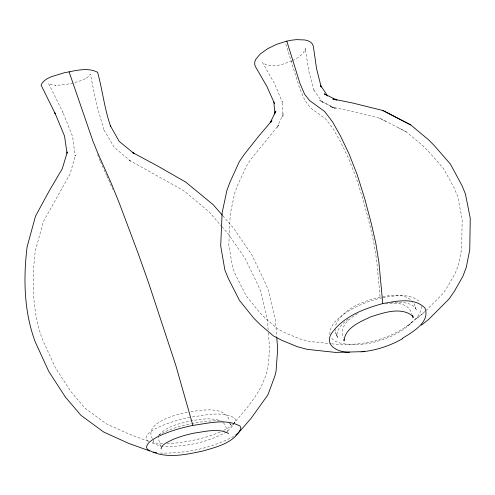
<?xml version="1.0" encoding="UTF-8"?>
<svg xmlns="http://www.w3.org/2000/svg" width="495" height="495" viewBox="0 0 495 495"><rect width="100%" height="100%" fill="white"/><g stroke="black" fill="none" stroke-linecap="round" stroke-linejoin="round"><path stroke-width="0.37" stroke-dasharray="2.48 1.86" d="M336.612 335.109L335.48 332.331L335.517 329.522M329.825 334.465C329.707 322.932 341.259 315.915 349.773 310.278C359.927 304.505 370.934 300.193 382.363 297.773M421.387 306.226C421.647 314.263 414.519 319.702 409.353 324.844C400.839 332.238 390.456 337.107 379.82 340.616C369.815 343.61 359.246 345.683 348.789 344.279C342.509 343.821 335.307 342.905 331.112 337.639M153.79 439.733L153.326 441.62L153.141 440.835M227.57 431.065C230.93 428.095 234.259 424.283 235.434 419.921L234.624 418.034C221.859 410.776 205.802 415.274 192.023 416.945M335.629 325.06C343.505 307.915 364.103 300.83 381.268 296.808M159.279 435.031C166.716 425.904 179.345 423.813 190.129 421.01C200.524 419.228 211.78 417.137 221.871 421.356M223.455 430.508C227.712 428.435 232.155 426.084 234.902 422.087M233.009 424.463C246.498 408.381 261.527 392.343 266.861 371.467C269.676 358.875 269.732 345.683 268.364 332.875M416.474 318.632L425.31 311.256M425.861 310.724L442.561 293.993L447.659 286.531L455.406 272.943L458.475 264.806L461.668 248.682L462.169 219.124L457.683 196.49L454.509 188.688L443.613 168.634L428.522 151.396L422.736 145.586L406.216 131.831L398.549 127.871M348.344 319.052C342.986 323.254 336.489 328.686 336.916 336.179L336.804 335.567L337.924 338.326L335.48 332.331M331.786 343.821C360.28 346.884 390.617 340.096 412.886 321.472M407.657 325.667L423.658 312.865M357.495 313.731C349.167 318.489 338.846 326.842 343.419 337.615M158.202 435.476C168.127 429.32 179.58 426.214 190.884 423.701M226.469 431.937C207.529 442.53 185.192 447.022 163.597 446.354M233.739 436.343C211.452 448.334 185.507 453.587 160.293 453.098M292.514 60.625C297.489 57.958 303.274 54.846 305.18 49.154L305.149 49.71L305.198 48.015L308.861 71.521L314.189 91L313.731 89.88L322.585 102.446L319.702 100.392L336.216 108.993L321.422 101.283M291.92 60.885C283.115 64.331 270.944 69.213 262.597 62.618L274.595 83.717L282.441 102.298L281.983 101.178L282.806 116.603L283.511 113.268L276.965 127.729L278.92 124.864L251.33 158.74L246.739 165.466L237.687 185.118L234.772 192.846L230.237 214.094L228.814 245.081L232.662 267.64L235.837 275.443L246.275 295.954L259.677 312.549L265.574 318.471L277.918 329.064L285.992 333.234L300.205 339.007L309.282 341.426L331.031 343.747M220.071 432.104C202.956 439.003 184.604 443.037 166.153 443.706M187.296 412.211C177.47 414.383 167.496 417.025 158.864 422.371C153.141 425.75 148.413 431.974 152.305 438.681M189.907 417.328C178.237 419.816 166.617 423.064 155.925 428.453C152.12 430.854 146.755 433.113 145.969 438.075L146.786 439.968L148.946 441.521M383.081 297.631C395.09 295.633 410.627 292.681 420.119 302.327M190.897 411.568C203.197 410.299 223.919 405.634 229.661 420.657M191.633 423.528C201.972 421.629 212.596 419.995 223.103 421.319M382.728 296.517C392.244 295.298 404.421 293.257 411.772 300.979M391.347 302.785L393.525 302.538M385.481 303.949C395.053 302.445 408.74 302.402 411.753 313.954M394.998 302.445C402.089 302.272 410.671 302.278 415.658 308.156L415.373 307.605L416.499 310.365L414.408 304.239L412.211 301.523M162.558 443.774L152.361 442.697M162.898 446.311L158.895 445.655L151.037 442.45M406.216 131.831L379.64 118.169L349.977 110.936L330.041 106.673L333.525 107.601M148.234 441.255L129.127 434.115L106.122 423.695L85.146 408.344L70.865 391.551L55.421 367.779L42.613 339.892C32.126 311.578 31.674 280.591 35.275 250.885L43.461 221.457L70.222 173.696L75.358 155.164L75.122 156.117L72.635 136.651L62.667 111.728L62.976 112.445L48.516 83.451L51.146 84.738L55.966 85.251L55.619 85.233C66.039 85.053 76.539 82.857 85.969 78.371L85.678 78.532L89.23 76.131L90.375 73.984L96.624 104.841L104.092 130.265L103.808 129.603L114.172 147.287L130.884 161.389L129.399 160.318L182.525 190.012L186.015 192.53L208.871 211.631L221.42 226.079M379.64 118.169L385.97 121.442M228.752 422.786L230.633 424.141M221.921 226.654L227.947 233.59L245.192 258.569L258.421 286.005L260.42 290.645L267.374 319.857L268.129 329.812M222.874 215.857L233.479 228.084L251.763 254.715L265.827 284.05L267.962 289.018L275.443 320.265L276.73 336.94M223.455 422.495L225.968 427.173L227.886 432.061M100.405 161.587L106.549 175.323M106.858 176.022L112.742 189.294M230.515 423.943L230.992 425.038L230.101 422.117M97.565 154.632L100.095 160.9M160.609 446.459L159.272 442.252L158.425 437.196M285.782 43.993L299.704 88.432L305.007 100.627L310.563 107.966L325.685 119.035L333.24 128.923L340.801 142.319L348.697 158.808L356.48 178.54L363.683 201.651L369.654 224.21L373.756 242.272L376.59 259.838L380.222 298.2"/><path stroke-width="0.74" d="M160.999 448.866C162.28 443.631 168.517 441.856 172.743 439.56C179.765 436.627 187.129 434.573 194.572 433.014C205.598 431.628 218.456 427.816 228.74 433.552M275.189 112.848L275.845 111.103L270.214 122.748M270.722 122.407L271.885 120.706L258.545 136.366L244.301 154.353L239.339 161.624L230.02 182.104L226.896 190.396L222.119 212.906L220.696 245.935L224.879 270.022L228.269 278.363L239.413 300.329L253.78 318.18L260.085 324.51L273.549 336.018L282.162 340.473L297.631 346.797L307.296 349.377L335.449 352.403L360.422 351.71M421.301 325.258L428.924 319.139L449.138 298.893L454.565 290.949L462.974 276.13L466.247 267.442L469.749 249.888L470.25 218.171L465.418 193.966L462.027 185.625L450.45 164.167L434.468 145.765L428.268 139.541L410.782 124.95L382.938 110.515L352.415 102.954L332.826 99.012L336.977 100.12L324.225 93.883L326.533 95.077M235.608 435.124L238.392 432.908L251.027 418.399L267.9 394.899L274.886 375.977L276.062 371.213L277.67 349.068L276.792 337.701M402.509 338.258C412.292 332.182 430.681 321.991 424.896 307.933C413.969 297.093 396.303 301.189 382.759 303.571C363.602 308.861 342.769 316.72 331.229 333.877C323.953 346.215 339.632 352.737 349.569 352.236M402.633 338.654C389.819 345.943 375.482 350.664 360.775 351.889M192.871 425.378C180.551 428.008 168.281 431.436 156.989 437.128C152.974 439.659 147.312 442.047 146.483 447.288L147.337 449.287C164.093 459.539 184.969 454.818 202.999 450.995C216.798 446.898 234.878 442.796 240.954 428.119L240.094 426.121C225.881 418.195 208.117 423.466 192.871 425.378L175.855 365.508L148.382 282.2L137.981 252.926L119.363 203.321L111.394 183.608L97.923 153.388L92.893 141.025L69.096 71.855M361.864 351.549L364.735 351.221M153.227 452.17L156.686 452.739M149.62 450.926L128.422 443.279L103.69 432.03L80.951 415.33L65.383 397.07L48.813 371.51L35.145 341.655C23.964 311.522 23.24 278.543 27.095 246.9L35.535 216.092L49.302 190.767L62.308 168.64L67.332 151.971L67.017 153.246L64.536 136.045L54.871 112.848L55.316 113.887L41.079 85.084C44.884 76.75 56.393 75.648 64.133 72.784C74.881 70.915 87.392 66.918 97.62 72.301C102.527 90.195 104.47 109.03 110.732 126.664L110.311 125.693L119.227 141.44L134.034 153.481M410.782 124.95L382.938 110.515M134.034 153.537L132.852 152.689L157.979 166.196L185.792 182.123L213.283 204.8L222.373 215.276M327.665 96.005L320.512 85.375L321.181 87.021L316.577 68.718L313.354 46.313L312.265 43.795L310.582 42.112L308.088 40.819L304.858 39.959L296.604 39.631L291.642 40.175L286.698 41.147L276.699 44.309L267.56 48.745L260.11 54.11L255.686 59.468L254.739 61.986L254.764 64.839L255.587 66.874L266.867 86.408L274.552 103.61M286.815 41.159L299.908 83.247L304.586 94.199L309.604 100.559L324.64 111.455L332.51 121.832L340.517 136.045L348.925 153.66L357.235 174.778L364.945 199.497L371.374 223.728L375.829 243.392L378.929 262.536L382.759 303.571M412.23 315.173L413.17 317.611L412.193 315.216L413.016 316.293C401.173 306.318 383.452 312.797 370.371 316.979C360.082 321.899 345.126 327.808 344.019 340.845L343.994 339.483M273.89 101.97L274.793 114.048"/></g></svg>
